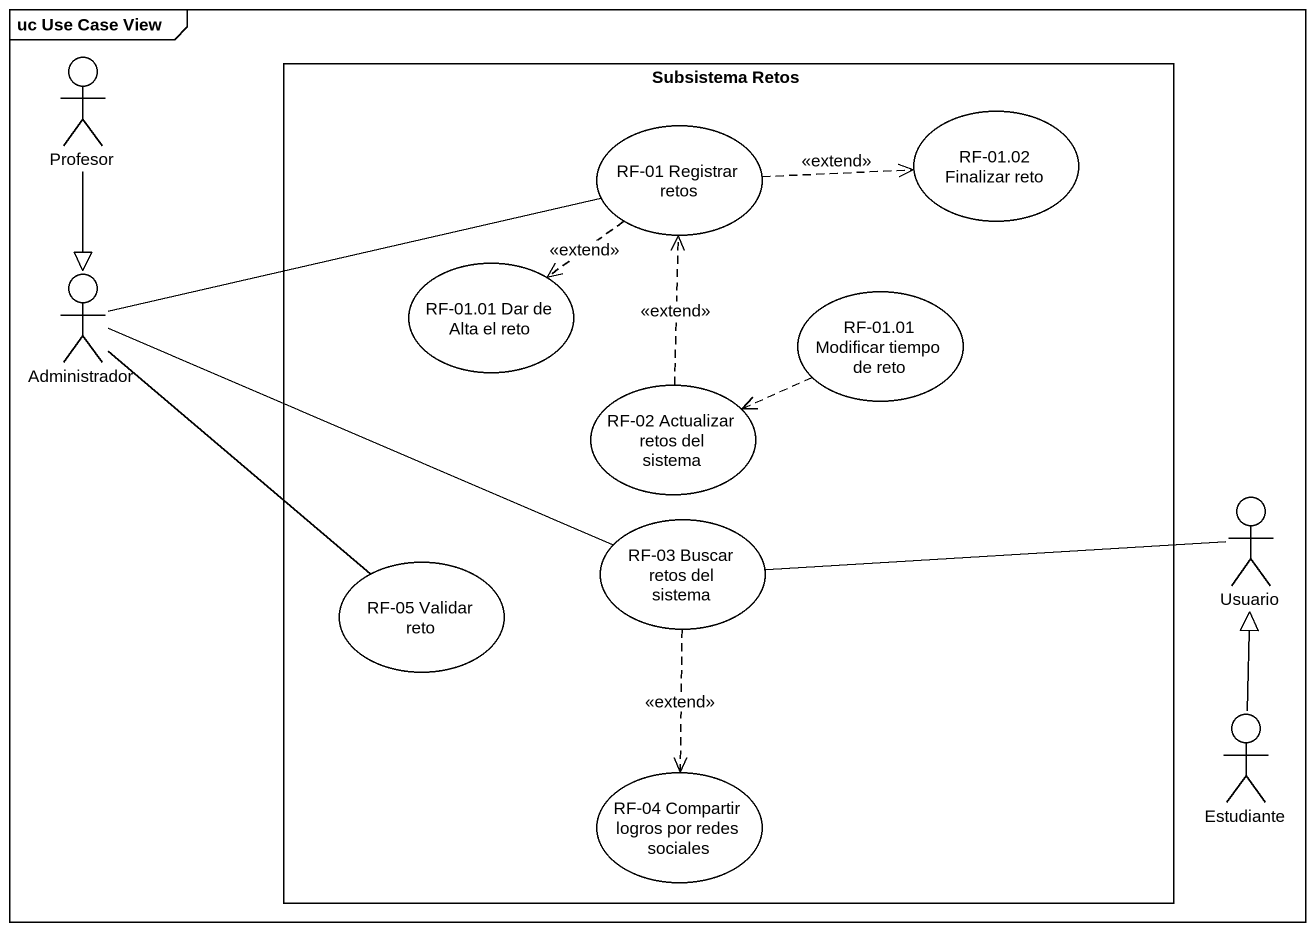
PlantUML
@startuml
mainframe uc Use Case View
actor Profesor
rectangle "Subsistema Retos" as Subsistema_Retos {
  usecase "RF-01 Registrar retos" as RF_01_Registrar_retos
  usecase "RF-01.02 Finalizar reto" as RF_01_02_Finalizar_reto
  usecase "RF-01.01 Dar de Alta el reto" as RF_01_01_Dar_de_Alta_el_reto
  usecase "RF-01.01 Modificar tiempo de reto" as RF_01_01_Modificar_tiempo
  usecase "RF-02 Actualizar retos del sistema" as RF_02_Actualizar_retos_del
  usecase "RF-05 Validar reto" as RF_05_Validar_reto
  usecase "RF-03 Buscar retos del sistema" as RF_03_Buscar_retos_del
  usecase "RF-04 Compartir logros por redes sociales" as RF_04_Compartir_logros_por
}
actor Administrador
actor Usuario
actor Estudiante
Profesor --|> Administrador
RF_01_Registrar_retos .right.> RF_01_02_Finalizar_reto : <<extend>>
RF_01_Registrar_retos ..> RF_01_01_Dar_de_Alta_el_reto : <<extend>>
Administrador -right- RF_01_Registrar_retos
Administrador -- RF_05_Validar_reto
Administrador -right- RF_03_Buscar_retos_del
RF_01_01_Modificar_tiempo .left.> RF_02_Actualizar_retos_del
RF_02_Actualizar_retos_del .up.> RF_01_Registrar_retos : <<extend>>
Usuario -left- RF_03_Buscar_retos_del
RF_03_Buscar_retos_del ..> RF_04_Compartir_logros_por : <<extend>>
Estudiante -up-|> Usuario
@enduml
